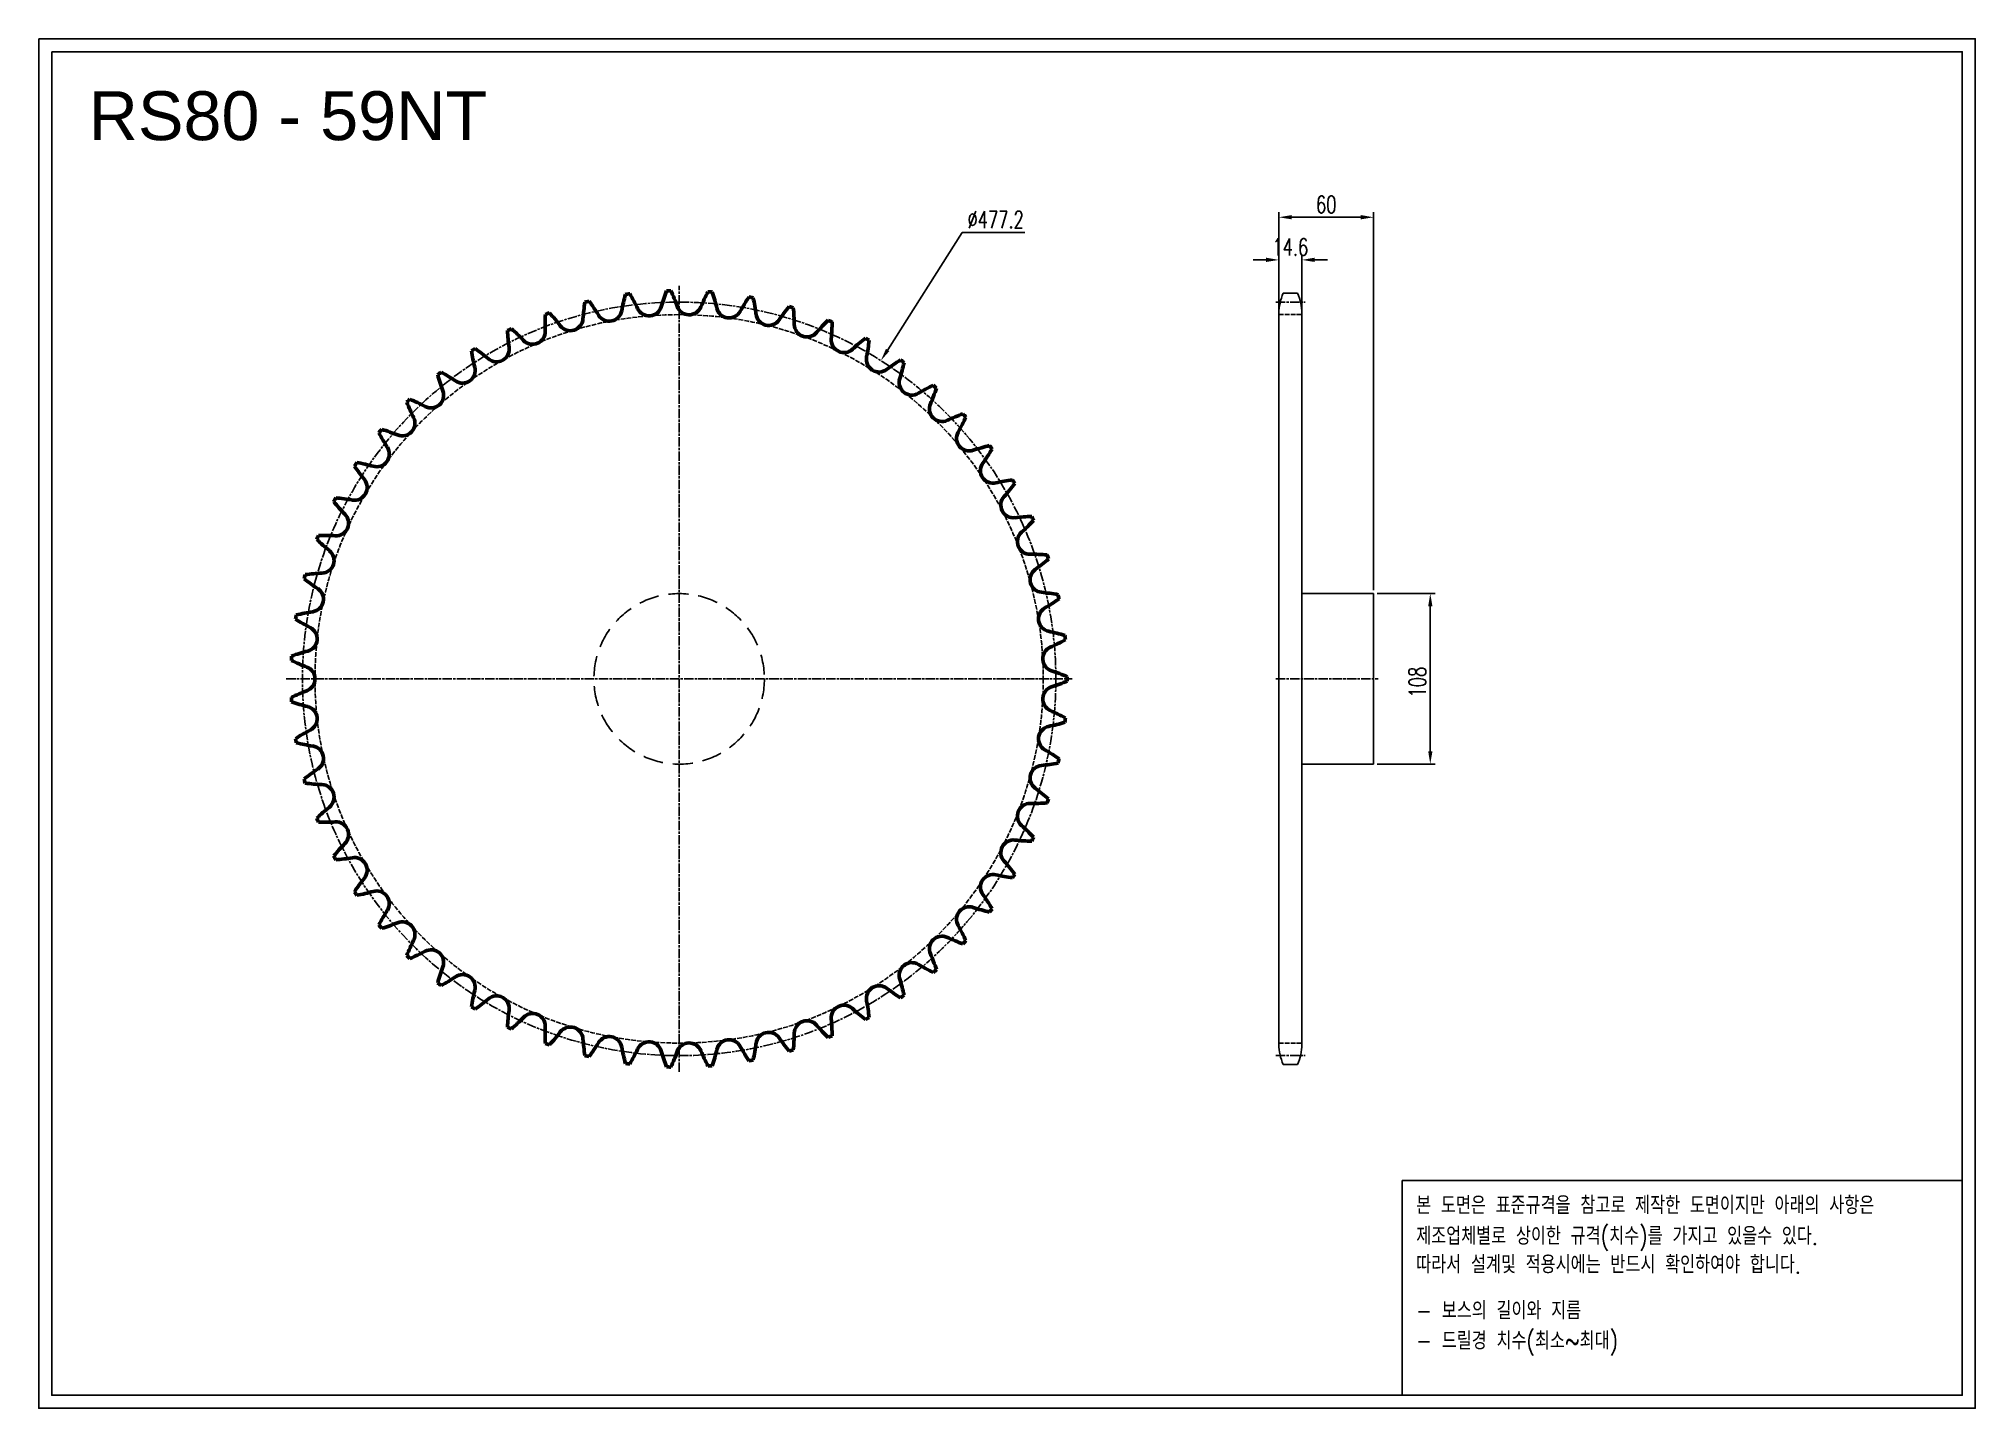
# Model space of a CAD drawing. Header units: millimetres. Extents: x -54014 to -52787, y 19120 to 19988.
import ezdxf

# ---------------------------------------------------------------- set-up
doc = ezdxf.new("R2010")
doc.units = ezdxf.units.MM
for name, pattern in [('AM_ISO02W050', [7.5, 6, -1.5]), ('AM_ISO02W050x2', [3.75, 3, -0.75]), ('AM_ISO08W050', [18, 12, -1.5, 3, -1.5]), ('AM_ISO08W050x2', [9, 6, -0.75, 1.5, -0.75]), ('HIDDEN', [9.525, 6.35, -3.175])]:
    doc.linetypes.add(name, pattern=pattern)
for name, color, linetype, lineweight in [('AM_0N', 7, 'Continuous', 50), ('AM_3N', 6, 'AM_ISO02W050', 25), ('AM_7', 4, 'AM_ISO08W050', 25), ('AM_7N', 4, 'AM_ISO08W050', 25)]:
    doc.layers.add(name, color=color, linetype=linetype, lineweight=lineweight)
doc.layers.add('HL', color=2, linetype='HIDDEN')
doc.layers.add('S-DIM', color=7, linetype='Continuous')
doc.styles.add('HAN', font='ROMANS.shx', dxfattribs={"width": 0.7, "bigfont": 'whgtxt.shx'})
doc.styles.add('HSG', font='SIMPLEX.shx', dxfattribs={"width": 0.7, "bigfont": 'HSG.shx'})
doc.styles.get("Standard").update_dxf_attribs({"font": 'arial.ttf'})
doc.dimstyles.new('APP23', dxfattribs={"dimscale": 4.5, "dimtxt": 2.4, "dimasz": 1.8, "dimexe": 0.7, "dimexo": 0.5, "dimgap": 0.6, "dimtad": 1, "dimtoh": 1, "dimdec": 1, "dimrnd": 0.01, "dimzin": 9, "dimdsep": 46, "dimtxsty": 'HSG', "dimcen": 0, "dimclrd": 1, "dimclre": 1, "dimclrt": 256, "dimazin": 2, "dimtp": 1, "dimtm": 1, "dimtfac": 0.5, "dimtdec": 1, "dimtix": 1, "dimtofl": 0, "dimtmove": 0, "dimatfit": 3, "dimfxl": 0, "dimtvp": 1, "dimtolj": 2, "dimlwd": -1, "dimlwe": -1, "dimarcsym": 0})

# ---------------------------------------------------------------- blocks, each defined once
blk = doc.blocks.new('*D1')
at = {"layer": 'Defpoints', "color": 0, "transparency": 16777216}
for p in [(-53168.5, 19636.4), (-53168.5, 19528.4), (-53132.6, 19528.4)]:
    blk.add_point(p, dxfattribs=at)
at = {"layer": 'S-DIM', "color": 1, "transparency": 16777216}
for p, q in [((-53166.2, 19636.4), (-53129.4, 19636.4)), ((-53132.6, 19628.3), (-53132.6, 19536.5)), ((-53166.2, 19528.4), (-53129.4, 19528.4))]:
    blk.add_line(p, q, dxfattribs=at)
for points in [[(-53133.9, 19628.3), (-53131.2, 19628.3), (-53132.6, 19636.4)], [(-53133.9, 19536.5), (-53131.2, 19536.5), (-53132.6, 19528.4)]]:
    blk.add_solid(points, dxfattribs=at)
at = {"layer": 'S-DIM', "transparency": 16777216, "insert": (-53140.7, 19580.3), "char_height": 10.8, "attachment_point": 5, "rotation": 90, "style": 'HSG'}
blk.add_mtext('\\A2;108', dxfattribs=at)
blk = doc.blocks.new('*D2')
at = {"layer": 'Defpoints', "color": 0, "transparency": 16777216}
for p in [(-53213.9, 19847.7), (-53228.5, 19813.9), (-53213.9, 19813)]:
    blk.add_point(p, dxfattribs=at)
at = {"layer": 'S-DIM', "color": 1, "transparency": 16777216}
for p, q in [((-53228.5, 19816.1), (-53228.5, 19850.9)), ((-53213.9, 19815.3), (-53213.9, 19850.9)), ((-53236.6, 19847.7), (-53244.7, 19847.7)), ((-53205.8, 19847.7), (-53197.7, 19847.7))]:
    blk.add_line(p, q, dxfattribs=at)
for points in [[(-53236.6, 19849.1), (-53236.6, 19846.4), (-53228.5, 19847.7)], [(-53205.8, 19849.1), (-53205.8, 19846.4), (-53213.9, 19847.7)]]:
    blk.add_solid(points, dxfattribs=at)
at = {"layer": 'S-DIM', "transparency": 16777216, "insert": (-53221.2, 19855.8), "char_height": 10.8, "attachment_point": 5, "style": 'HSG'}
blk.add_mtext('\\A2;14.6', dxfattribs=at)
blk = doc.blocks.new('*D3')
at = {"layer": 'Defpoints', "color": 0, "transparency": 16777216}
for p in [(-53168.5, 19874.7), (-53228.5, 19813.9), (-53168.5, 19636.4)]:
    blk.add_point(p, dxfattribs=at)
at = {"layer": 'S-DIM', "color": 1, "transparency": 16777216}
for p, q in [((-53228.5, 19816.1), (-53228.5, 19877.9)), ((-53220.4, 19874.7), (-53176.6, 19874.7)), ((-53168.5, 19638.6), (-53168.5, 19877.9))]:
    blk.add_line(p, q, dxfattribs=at)
for points in [[(-53220.4, 19876.1), (-53220.4, 19873.4), (-53228.5, 19874.7)], [(-53176.6, 19876.1), (-53176.6, 19873.4), (-53168.5, 19874.7)]]:
    blk.add_solid(points, dxfattribs=at)
at = {"layer": 'S-DIM', "transparency": 16777216, "insert": (-53198.5, 19882.8), "char_height": 10.8, "attachment_point": 5, "style": 'HSG'}
blk.add_mtext('\\A2;60', dxfattribs=at)
blk = doc.blocks.new('*D4')
at = {"layer": 'Defpoints', "color": 0, "transparency": 16777216}
for p in [(-53480.6, 19783.9), (-53736.2, 19380.8)]:
    blk.add_point(p, dxfattribs=at)
at = {"layer": 'S-DIM', "color": 1, "transparency": 16777216}
for p, q in [((-53429.2, 19865.1), (-53476.3, 19790.7)), ((-53389.4, 19865.1), (-53429.2, 19865.1))]:
    blk.add_line(p, q, dxfattribs=at)
blk.add_solid([(-53477.4, 19791.4), (-53475.2, 19790), (-53480.6, 19783.9)], dxfattribs=at)
at = {"layer": 'S-DIM', "transparency": 16777216, "insert": (-53407.9, 19873.2), "char_height": 10.8, "attachment_point": 5, "style": 'HSG'}
blk.add_mtext('\\A2;∅477.2', dxfattribs=at)
blk = doc.blocks.new('notice1')
at = {"color": 4}
blk.add_lwpolyline([(-22142.12, 1735.9), (-22053.8, 1735.9), (-22053.8, 1702.07), (-22142.12, 1702.07)], close=True, dxfattribs=at)
at = {"color": 4, "style": 'HAN', "width": 0.8}
for s, p in [('본 도면은 표준규격을 참고로 제작한 도면이지만 아래의 사항은', (-22139.9, 1730.62)), ('제조업체별로 상이한 규격(치수)를 가지고 있을수 있다.', (-22139.9, 1725.78)), ('따라서 설계및 적용시에는 반드시 확인하여야 합니다.', (-22139.9, 1721.28)), ('- 보스의 길이와 지름', (-22139.9, 1714.03)), ('- 드릴경 치수(최소~최대)', (-22139.9, 1709.27))]:
    blk.add_text(s, height=2.7949, dxfattribs=at).set_placement(p)

msp = doc.modelspace()

# ---------------------------------------------------------------- linework, layer by layer
for p, q in [((-53225.67, 19826.58), (-53216.68, 19826.58)), ((-53228.48, 19813.88), (-53228.48, 19350.82)), ((-53213.88, 19813.88), (-53213.88, 19350.82)), ((-53213.88, 19636.35), (-53168.48, 19636.35)), ((-53168.48, 19636.35), (-53168.48, 19528.35)), ((-53168.48, 19528.35), (-53213.88, 19528.35)), ((-53225.67, 19338.12), (-53216.68, 19338.12))]:
    msp.add_line(p, q)
for points in [[(-54014.1, 19987.78), (-52787.34, 19987.78), (-52787.34, 19120.38), (-54014.1, 19120.38)], [(-54005.84, 19979.52), (-52795.6, 19979.52), (-52795.6, 19128.64), (-54005.84, 19128.64)]]:
    msp.add_lwpolyline(points, close=True)
for centre, start, end in [((-53198.28, 19813.88), 155.13196, 180), ((-53244.08, 19813.88), 0, 24.86804), ((-53198.28, 19350.82), 180, 204.86804), ((-53244.08, 19350.82), 335.13196, 0)]:
    msp.add_arc(centre, 30.2, start, end)
at = {"layer": 'AM_0N'}
for centre, radius, start, end in [((-53530.3, 19795.16), 116.24, 164.66906, 169.91525), ((-53608.41, 19582.35), 245.9, 97.30848, 97.94576), ((-53739.76, 19767.11), 116.24, 25.33898, 30.58518), ((-53508.12, 19785.65), 116.24, 158.56736, 163.81356), ((-53608.41, 19582.35), 245.9, 91.20678, 91.84407), ((-53719.38, 19780.03), 116.24, 19.23729, 24.48348), ((-53487.08, 19773.84), 116.24, 152.46567, 157.71186), ((-53608.41, 19582.35), 245.9, 85.10509, 85.74237), ((-53697.74, 19790.7), 116.24, 13.13559, 18.38179), ((-53577.05, 19806.87), 116.24, 176.87245, 182.11864), ((-53608.41, 19582.35), 245.9, 109.51187, 110.14915), ((-53775.85, 19735.17), 116.24, 37.54237, 42.78857), ((-53553.36, 19802.26), 116.24, 170.77075, 176.01695), ((-53608.41, 19582.35), 245.9, 103.41017, 104.04746), ((-53758.66, 19752.11), 116.24, 31.44068, 36.68687), ((-53652.64, 19816.92), 8.02, 211.44068, 349.91525), ((-53627.46, 19820.29), 8.02, 205.33898, 343.81356), ((-53602.06, 19820.97), 8.02, 199.23729, 337.71186), ((-53576.73, 19818.94), 8.02, 193.13559, 331.61017), ((-53467.41, 19759.86), 116.24, 146.36397, 151.61017), ((-53608.41, 19582.35), 245.9, 79.00339, 79.64068), ((-53675.09, 19799.02), 116.24, 7.0339, 12.28009), ((-53551.76, 19814.24), 8.02, 187.0339, 325.50847), ((-53449.34, 19743.87), 116.24, 140.26228, 145.50847), ((-53608.41, 19582.35), 245.9, 72.9017, 73.53898), ((-53651.68, 19804.88), 116.24, 0.9322, 6.1784), ((-53608.41, 19582.35), 245.9, 115.61356, 116.25085), ((-53601.09, 19808.93), 116.24, 182.97414, 188.22034), ((-53791.14, 19716.51), 116.24, 43.64407, 48.89026), ((-53701.22, 19802.27), 8.02, 223.64407, 2.11864), ((-53677.32, 19810.89), 8.02, 217.54237, 356.01695), ((-53527.43, 19806.9), 8.02, 180.9322, 319.40678), ((-53433.08, 19726.05), 116.24, 134.16058, 139.40678), ((-53608.41, 19582.35), 245.9, 66.8, 67.43729), ((-53627.78, 19808.22), 116.24, 354.83051, 0.0767), ((-53608.41, 19582.35), 245.9, 121.71525, 122.35254), ((-53625.22, 19808.42), 116.24, 189.07584, 194.32203), ((-53804.37, 19696.33), 116.24, 49.74576, 54.99196), ((-53724.07, 19791.16), 8.02, 229.74576, 8.22034), ((-53504.03, 19797.02), 8.02, 174.83051, 313.30508), ((-53418.8, 19706.59), 116.24, 128.05889, 133.30508), ((-53608.41, 19582.35), 245.9, 60.69831, 61.33559), ((-53603.66, 19809), 116.24, 348.72881, 353.97501), ((-53608.41, 19582.35), 245.9, 127.81695, 128.45424), ((-53815.37, 19674.85), 116.24, 55.84746, 61.09365), ((-53745.61, 19777.68), 8.02, 235.84746, 14.32203), ((-53481.8, 19784.71), 8.02, 168.72881, 307.20339), ((-53406.67, 19685.74), 116.24, 121.9572, 127.20339), ((-53579.6, 19807.21), 116.24, 342.62712, 347.87331), ((-53608.41, 19582.35), 245.9, 54.59661, 55.2339), ((-53765.6, 19761.99), 8.02, 241.94915, 20.42373), ((-53649.15, 19805.36), 116.24, 195.17753, 200.42373), ((-53461.01, 19770.1), 8.02, 162.62712, 301.10169), ((-53396.82, 19663.71), 116.24, 115.8555, 121.10169), ((-53555.86, 19802.87), 116.24, 336.52542, 341.77162), ((-53608.41, 19582.35), 245.9, 48.49492, 49.1322), ((-53608.41, 19582.35), 245.9, 133.91864, 134.55593), ((-53672.62, 19799.76), 116.24, 201.27923, 206.52542), ((-53824.03, 19652.33), 116.24, 61.94915, 67.19535), ((-53441.89, 19753.37), 8.02, 156.52542, 295), ((-53608.41, 19582.35), 245.9, 140.02034, 140.65763), ((-53830.25, 19629.01), 116.24, 68.05085, 73.29704), ((-53783.8, 19744.27), 8.02, 248.05085, 26.52542), ((-53389.37, 19640.75), 116.24, 109.75381, 115), ((-53424.65, 19734.7), 8.02, 150.42373, 288.89831), ((-53532.72, 19796.04), 116.24, 330.42373, 335.66992), ((-53608.41, 19582.35), 245.9, 42.39322, 43.03051), ((-53800.02, 19724.71), 8.02, 254.15254, 32.62712), ((-53695.37, 19791.7), 116.24, 207.38092, 212.62712), ((-53384.4, 19617.14), 116.24, 103.65211, 108.89831), ((-53510.44, 19786.78), 116.24, 324.32203, 329.56823), ((-53608.41, 19582.35), 245.9, 36.29153, 36.92881), ((-53608.41, 19582.35), 245.9, 146.12203, 146.75932), ((-53717.13, 19781.28), 116.24, 213.48262, 218.72881), ((-53833.95, 19605.17), 116.24, 74.15254, 79.39874), ((-53409.5, 19714.31), 8.02, 144.32203, 282.79661), ((-53814.07, 19703.53), 8.02, 260.25424, 38.72881), ((-53381.98, 19593.13), 116.24, 97.55042, 102.79661), ((-53489.26, 19775.21), 116.24, 318.22034, 323.46653), ((-53608.41, 19582.35), 245.9, 30.18983, 30.82712), ((-53608.41, 19582.35), 245.9, 152.22373, 152.86102), ((-53737.66, 19768.59), 116.24, 219.58431, 224.83051), ((-53835.1, 19581.07), 116.24, 80.25424, 85.50043), ((-53396.6, 19692.42), 8.02, 138.22034, 276.69492), ((-53825.78, 19680.99), 8.02, 266.35593, 44.83051), ((-53382.11, 19569), 116.24, 91.44872, 96.69492), ((-53469.44, 19761.45), 116.24, 312.11864, 317.36484), ((-53608.41, 19582.35), 245.9, 24.08814, 24.72542), ((-53608.41, 19582.35), 245.9, 158.32542, 158.96271), ((-53756.72, 19753.8), 116.24, 225.68601, 230.9322), ((-53833.68, 19556.98), 116.24, 86.35593, 91.60213), ((-53386.1, 19669.28), 8.02, 132.11864, 270.59322), ((-53835.03, 19657.32), 8.02, 272.45763, 50.9322), ((-53384.81, 19545.02), 116.24, 85.34703, 90.59322), ((-53451.19, 19745.66), 116.24, 306.01695, 311.26314), ((-53608.41, 19582.35), 245.9, 17.98644, 18.62373), ((-53608.41, 19582.35), 245.9, 164.42712, 165.06441), ((-53774.1, 19737.06), 116.24, 231.7877, 237.0339), ((-53829.71, 19533.18), 116.24, 92.45763, 97.70382), ((-53378.12, 19645.16), 8.02, 126.01695, 264.49153), ((-53841.72, 19632.81), 8.02, 278.55932, 57.0339), ((-53390.05, 19521.47), 116.24, 79.24533, 84.49153), ((-53434.72, 19728.03), 116.24, 299.91525, 305.16145), ((-53608.41, 19582.35), 245.9, 11.88475, 12.52203), ((-53608.41, 19582.35), 245.9, 170.52881, 171.1661), ((-53789.61, 19718.58), 116.24, 237.8894, 243.13559), ((-53823.23, 19509.93), 116.24, 98.55932, 103.80552), ((-53372.75, 19620.32), 8.02, 119.91525, 258.38983), ((-53845.76, 19607.73), 8.02, 284.66102, 63.13559), ((-53397.76, 19498.6), 116.24, 73.14364, 78.38983), ((-53420.22, 19708.74), 116.24, 293.81356, 299.05975), ((-53608.41, 19582.35), 245.9, 5.78305, 6.42034), ((-53608.41, 19582.35), 245.9, 176.63051, 177.2678), ((-53803.06, 19698.54), 116.24, 243.99109, 249.23729), ((-53814.31, 19487.51), 116.24, 104.66102, 109.90721), ((-53370.05, 19595.06), 8.02, 113.81356, 252.28814), ((-53847.11, 19582.35), 8.02, 290.76271, 69.23729), ((-53407.85, 19476.69), 116.24, 67.04194, 72.28814), ((-53407.85, 19688.02), 116.24, 287.71186, 292.95806), ((-53608.41, 19582.35), 245.9, 359.68136, 0.31864), ((-53803.06, 19466.16), 116.24, 110.76271, 116.00891), ((-53608.41, 19582.35), 245.9, 182.7322, 183.36949), ((-53814.31, 19677.2), 116.24, 250.09279, 255.33898), ((-53370.05, 19569.65), 8.02, 107.71186, 246.18644), ((-53845.76, 19556.98), 8.02, 296.86441, 75.33898), ((-53397.76, 19666.1), 116.24, 281.61017, 286.85636), ((-53420.22, 19455.97), 116.24, 60.94025, 66.18644), ((-53608.41, 19582.35), 245.9, 353.57966, 354.21695), ((-53789.61, 19446.13), 116.24, 116.86441, 122.1106), ((-53608.41, 19582.35), 245.9, 188.8339, 189.47119), ((-53372.75, 19544.38), 8.02, 101.61017, 240.08475), ((-53823.23, 19654.77), 116.24, 256.19448, 261.44068), ((-53841.72, 19531.9), 8.02, 302.9661, 81.44068), ((-53434.72, 19436.68), 116.24, 54.83855, 60.08475), ((-53608.41, 19582.35), 245.9, 347.47797, 348.11525), ((-53774.1, 19427.64), 116.24, 122.9661, 128.2123), ((-53608.41, 19582.35), 245.9, 194.93559, 195.57288), ((-53378.12, 19519.55), 8.02, 95.50847, 233.98305), ((-53390.05, 19643.24), 116.24, 275.50847, 280.75467), ((-53829.71, 19631.53), 116.24, 262.29618, 267.54237), ((-53835.03, 19507.38), 8.02, 309.0678, 87.54237), ((-53451.19, 19419.04), 116.24, 48.73686, 53.98305), ((-53608.41, 19582.35), 245.9, 341.37627, 342.01356), ((-53756.72, 19410.91), 116.24, 129.0678, 134.31399), ((-53608.41, 19582.35), 245.9, 201.03729, 201.67458), ((-53386.1, 19495.43), 8.02, 89.40678, 227.88136), ((-53384.81, 19619.68), 116.24, 269.40678, 274.65297), ((-53833.68, 19607.73), 116.24, 268.39787, 273.64407), ((-53825.78, 19483.72), 8.02, 315.16949, 93.64407), ((-53469.44, 19403.26), 116.24, 42.63516, 47.88136), ((-53608.41, 19582.35), 245.9, 335.27458, 335.91186), ((-53737.66, 19396.11), 116.24, 135.16949, 140.41569), ((-53608.41, 19582.35), 245.9, 207.13898, 207.77627), ((-53835.1, 19583.64), 116.24, 274.49957, 279.74576), ((-53814.07, 19461.17), 8.02, 321.27119, 99.74576), ((-53396.6, 19472.29), 8.02, 83.30508, 221.77966), ((-53382.11, 19595.7), 116.24, 263.30508, 268.55128), ((-53409.5, 19450.4), 8.02, 77.20339, 215.67797), ((-53381.98, 19571.57), 116.24, 257.20339, 262.44958), ((-53489.26, 19389.5), 116.24, 36.53347, 41.77966), ((-53608.41, 19582.35), 245.9, 329.17288, 329.81017), ((-53717.13, 19383.43), 116.24, 141.27119, 146.51738), ((-53608.41, 19582.35), 245.9, 213.24068, 213.87797), ((-53833.95, 19559.54), 116.24, 280.60126, 285.84746), ((-53800.02, 19440), 8.02, 327.37288, 105.84746), ((-53510.44, 19377.93), 116.24, 30.43177, 35.67797), ((-53695.37, 19373), 116.24, 147.37288, 152.61908), ((-53424.65, 19430), 8.02, 71.10169, 209.57627), ((-53384.4, 19547.57), 116.24, 251.10169, 256.34789), ((-53608.41, 19582.35), 245.9, 323.07119, 323.70847), ((-53608.41, 19582.35), 245.9, 219.34237, 219.97966), ((-53830.25, 19535.69), 116.24, 286.70296, 291.94915), ((-53783.8, 19420.44), 8.02, 333.47458, 111.94915), ((-53532.72, 19368.67), 116.24, 24.33008, 29.57627), ((-53672.62, 19364.94), 116.24, 153.47458, 158.72077), ((-53824.03, 19512.38), 116.24, 292.80465, 298.05085), ((-53765.6, 19402.71), 8.02, 339.57627, 118.05085), ((-53441.89, 19411.33), 8.02, 65, 203.47458), ((-53555.86, 19361.84), 116.24, 18.22838, 23.47458), ((-53389.37, 19523.95), 116.24, 245, 250.24619), ((-53608.41, 19582.35), 245.9, 316.96949, 317.60678), ((-53608.41, 19582.35), 245.9, 225.44407, 226.08136), ((-53649.15, 19359.35), 116.24, 159.57627, 164.82247), ((-53745.61, 19387.02), 8.02, 345.67797, 124.15254), ((-53461.01, 19394.6), 8.02, 58.89831, 197.37288), ((-53396.82, 19501), 116.24, 238.89831, 244.1445), ((-53608.41, 19582.35), 245.9, 310.8678, 311.50508), ((-53608.41, 19582.35), 245.9, 231.54576, 232.18305), ((-53815.37, 19489.85), 116.24, 298.90635, 304.15254), ((-53625.22, 19356.28), 116.24, 165.67797, 170.92416), ((-53481.8, 19380), 8.02, 52.79661, 191.27119), ((-53406.67, 19478.97), 116.24, 232.79661, 238.0428), ((-53579.6, 19357.5), 116.24, 12.12669, 17.37288), ((-53608.41, 19582.35), 245.9, 237.64746, 238.28475), ((-53804.37, 19468.38), 116.24, 305.00804, 310.25424), ((-53724.07, 19373.55), 8.02, 351.77966, 130.25424), ((-53601.09, 19355.78), 116.24, 171.77966, 177.02586), ((-53504.03, 19367.69), 8.02, 46.69492, 185.16949), ((-53418.8, 19458.11), 116.24, 226.69492, 231.94111), ((-53603.66, 19355.71), 116.24, 6.02499, 11.27119), ((-53608.41, 19582.35), 245.9, 304.7661, 305.40339), ((-53608.41, 19582.35), 245.9, 243.74915, 244.38644), ((-53791.14, 19448.2), 116.24, 311.10974, 316.35593), ((-53701.22, 19362.43), 8.02, 357.88136, 136.35593), ((-53577.05, 19357.84), 116.24, 177.88136, 183.12755), ((-53775.85, 19429.53), 116.24, 317.21143, 322.45763), ((-53677.32, 19353.81), 8.02, 3.98305, 142.45763), ((-53551.76, 19350.47), 8.02, 34.49153, 172.9661), ((-53527.43, 19357.81), 8.02, 40.59322, 179.0678), ((-53433.08, 19438.66), 116.24, 220.59322, 225.83942), ((-53627.78, 19356.49), 116.24, 359.9233, 5.16949), ((-53608.41, 19582.35), 245.9, 298.66441, 299.30169), ((-53608.41, 19582.35), 245.9, 249.85085, 250.48813), ((-53553.36, 19362.45), 116.24, 183.98305, 189.22925), ((-53758.66, 19412.6), 116.24, 323.31313, 328.55932), ((-53652.64, 19347.78), 8.02, 10.08475, 148.55932), ((-53530.3, 19369.54), 116.24, 190.08475, 195.33094), ((-53739.76, 19397.59), 116.24, 329.41482, 334.66102), ((-53627.46, 19344.41), 8.02, 16.18644, 154.66102), ((-53508.12, 19379.05), 116.24, 196.18644, 201.43264), ((-53719.38, 19384.68), 116.24, 335.51652, 340.76271), ((-53602.06, 19343.74), 8.02, 22.28814, 160.76271), ((-53487.08, 19390.86), 116.24, 202.28814, 207.53433), ((-53697.74, 19374), 116.24, 341.61821, 346.86441), ((-53576.73, 19345.76), 8.02, 28.38983, 166.86441), ((-53467.41, 19404.85), 116.24, 208.38983, 213.63603), ((-53675.09, 19365.69), 116.24, 347.71991, 352.9661), ((-53449.34, 19420.84), 116.24, 214.49153, 219.73772), ((-53608.41, 19582.35), 245.9, 286.46102, 287.0983), ((-53651.68, 19359.83), 116.24, 353.8216, 359.0678), ((-53608.41, 19582.35), 245.9, 292.56271, 293.2), ((-53608.41, 19582.35), 245.9, 255.95254, 256.58983), ((-53608.41, 19582.35), 245.9, 262.05424, 262.69152), ((-53608.41, 19582.35), 245.9, 268.15593, 268.79322), ((-53608.41, 19582.35), 245.9, 274.25763, 274.89491), ((-53608.41, 19582.35), 245.9, 280.35932, 280.99661)]:
    msp.add_arc(centre, radius, start, end, dxfattribs=at)
at = {"layer": 'AM_3N', "linetype": 'AM_ISO02W050x2'}
for p, q in [((-53228.48, 19813.04), (-53213.88, 19813.04)), ((-53228.48, 19351.67), (-53213.88, 19351.67))]:
    msp.add_line(p, q, dxfattribs=at)
msp.add_circle((-53608.41, 19582.35), 230.68, dxfattribs=at)
at = {"layer": 'AM_7', "linetype": 'AM_ISO08W050x2'}
for p, q in [((-53230.42, 19820.98), (-53211.93, 19820.98)), ((-53230.42, 19582.35), (-53165.66, 19582.35)), ((-53230.42, 19343.73), (-53211.93, 19343.73))]:
    msp.add_line(p, q, dxfattribs=at)
msp.add_circle((-53608.41, 19582.35), 238.62, dxfattribs=at)
at = {"layer": 'AM_7N', "linetype": 'AM_ISO08W050x2'}
for p, q in [((-53608.41, 19333.45), (-53608.41, 19831.26)), ((-53857.32, 19582.35), (-53359.51, 19582.35))]:
    msp.add_line(p, q, dxfattribs=at)
at = {"layer": 'HL', "ltscale": 2}
msp.add_circle((-53608.41, 19582.35), 54, dxfattribs=at)

# ---------------------------------------------------------------- block references
at = {"xscale": 4.017175658495999, "yscale": 4.017175658495999, "zscale": 4.017175658495999}
msp.add_blockref('notice1', (35798.37, 12291.14), dxfattribs=at)

# ---------------------------------------------------------------- texts
msp.add_text('RS80 - 59NT', height=30.9787).set_placement((-53982.51, 19923.55))

# ---------------------------------------------------------------- dimensions: what is measured, and where the dimension line sits
at = {"layer": 'S-DIM'}
dim = msp.add_linear_dim(base=(-53168.48, 19874.73), p1=(-53228.48, 19813.88), p2=(-53168.48, 19636.35), dimstyle='APP23', dxfattribs=at)
dim.commit()
dim.dimension.update_dxf_attribs({"geometry": '*D3', "text_midpoint": (-53198.48, 19882.83)})
dim = msp.add_diameter_dim_2p(p1=(-53736.18, 19380.82), p2=(-53480.64, 19783.88), dimstyle='APP23', dxfattribs=at)
dim.commit()
dim.dimension.update_dxf_attribs({"geometry": '*D4', "text_midpoint": (-53407.92, 19865.09), "dimtype": 131})
dim = msp.add_linear_dim(base=(-53213.88, 19847.73), p1=(-53228.48, 19813.88), p2=(-53213.88, 19813.04), dimstyle='APP23', dxfattribs=at)
dim.commit()
dim.dimension.update_dxf_attribs({"geometry": '*D2', "text_midpoint": (-53221.18, 19847.73), "dimtype": 128})
dim = msp.add_linear_dim(base=(-53132.6, 19528.35), p1=(-53168.48, 19636.35), p2=(-53168.48, 19528.35), angle=90, dimstyle='APP23', dxfattribs=at)
dim.commit()
dim.dimension.update_dxf_attribs({"geometry": '*D1', "text_midpoint": (-53132.6, 19580.31), "dimtype": 128})

doc.saveas('drawing.dxf')
